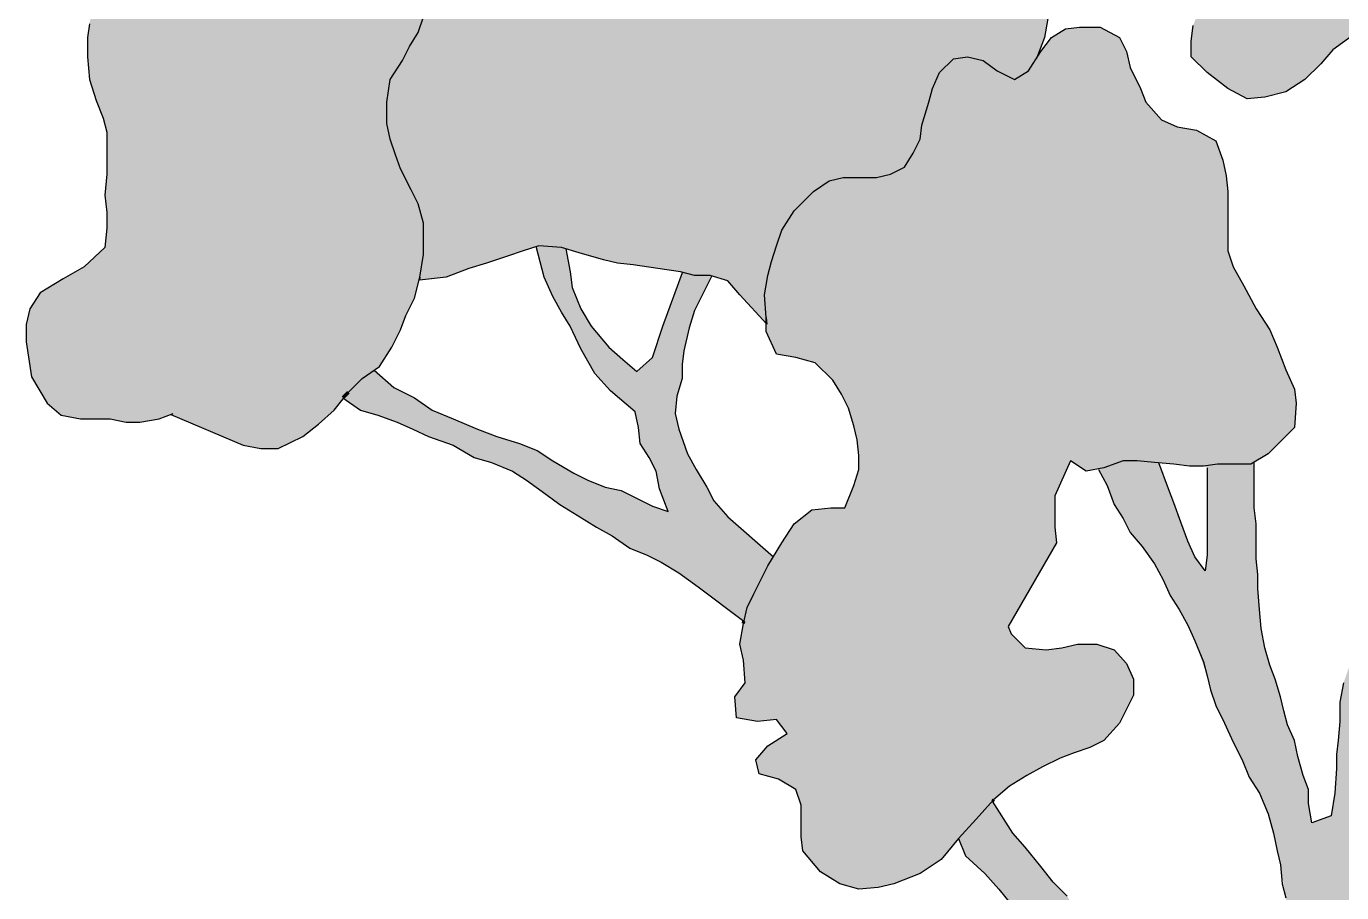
# Model space of a CAD drawing. Header units: millimetres. Extents: x 0 to 59350, y 0 to 29700.
# Drawn here: x 12116 to 13505, y 23483 to 24399 of the extents above; entities that cross this region are included whole.
import ezdxf

# ---------------------------------------------------------------- set-up
doc = ezdxf.new("R2010")
doc.units = ezdxf.units.MM
doc.linetypes.add('PUNKT2_S9', pattern=[1, 0, -1])
doc.layers.add('Standard', color=7, linetype='Continuous', lineweight=25)

msp = doc.modelspace()

# ---------------------------------------------------------------- hatches: boundary and pattern name
at = {"layer": 'Standard', "linetype": 'PUNKT2_S9', "lineweight": -3}
for color, points in [(96, [(13778.8, 24728.4), (13762.1, 24728.4), (13743.7, 24724.7), (13728.9, 24711.7), (13714.2, 24698.8), (13699.4, 24678.5), (13675.4, 24654.5), (13653.1, 24645.2), (13601.4, 24650.8), (13575.5, 24660), (13557.1, 24672.9), (13533, 24676.6), (13516.4, 24676.6), (13501.6, 24672.9), (13477.6, 24650.8), (13466.5, 24628.6), (13459.1, 24610.1), (13453.6, 24588), (13448, 24565.8), (13438.8, 24541.7), (13424, 24547.3), (13403.7, 24558.4), (13383.4, 24569.5), (13368.6, 24567.6), (13350.1, 24547.3), (13340.9, 24528.8), (13337.2, 24508.4), (13339, 24488.2), (13350.1, 24473.3), (13359.3, 24453.1), (13359.3, 24436.4), (13355.6, 24418), (13348.3, 24399.4), (13346.4, 24382.9), (13346.4, 24366.1), (13363.1, 24349.6), (13385.2, 24332.9), (13405.5, 24321.8), (13424, 24323.7), (13446.2, 24329.2), (13466.5, 24342.2), (13483.1, 24358.8), (13496.1, 24373.6), (13522.8, 24393.1), (13581.1, 24371.8), (13595.9, 24368), (13614.3, 24353.3), (13632.8, 24336.7), (13649.4, 24314.5), (13660.6, 24295.9), (13671.6, 24272), (13675.4, 24249.8), (13675.4, 24220.2), (13679, 24200), (13684.5, 24181.4), (13703, 24166.7), (13717.8, 24161.2), (13734.5, 24153.7), (13756.6, 24138.9), (13769.6, 24122.4), (13784.4, 24103.8), (13797.2, 24087.2), (13806.5, 24072.4), (13817.6, 24050.2), (13825, 24026.2), (13837.9, 24011.4), (13849, 23994.8), (13860.1, 23976.3), (13878.6, 23959.7), (13893.4, 23948.5), (13917.4, 23939.4), (13937.7, 23930.1), (13956.2, 23928.3), (13983.9, 23932), (14004.2, 23933.8), (14024.6, 23935.7), (14039.3, 23937.5), (14054.1, 23939.4), (14080, 23946.7), (14102.2, 23952.2), (14126.2, 23959.7), (14146.5, 23967.1), (14165, 23991.1), (14176.1, 24013.3), (14176.1, 24029.9), (14170.5, 24044.7), (14148.4, 24066.9), (14131.7, 24077.9), (14115.1, 24094.6), (14104, 24109.3), (14105.9, 24140.8), (14109.5, 24155.5), (14117, 24170.4), (14126.2, 24186.9), (14148.4, 24211), (14174.2, 24235.1), (14196.5, 24244.3), (14222.3, 24249.8), (14242.6, 24262.7), (14251.9, 24277.5), (14255.6, 24303.4), (14250, 24320), (14235.2, 24332.9), (14216.8, 24349.6), (14213, 24368), (14213, 24384.7), (14216.8, 24404.9), (14222.3, 24425.3), (14227.8, 24445.7), (14235.2, 24467.8), (14242.6, 24491.9), (14251.9, 24517.7), (14262.9, 24547.3), (14283.2, 24582.4), (14294.4, 24600.9), (14307.3, 24617.6), (14329.5, 24632.3), (14353.5, 24639.7), (14372, 24647.2), (14392.3, 24661.9), (14386.7, 24676.6), (14373.8, 24695.1), (14355.3, 24711.7), (14342.4, 24733.9), (14335, 24754.3), (14329.5, 24774.5), (14317.8, 24809.8), (14319.8, 24812.4), (14318.3, 24828.2), (14316.5, 24846.6), (14314.7, 24863.3), (14312.8, 24878.1), (14307.3, 24904), (14296.2, 24924.2), (14275.9, 24953.8), (14259.2, 24959.3), (14242.6, 24955.6), (14218.6, 24942.8), (14200.1, 24926), (14181.7, 24907.7), (14163.2, 24892.9), (14146.5, 24874.4), (14126.2, 24852.1), (14102.2, 24828.2), (14078.2, 24830.1), (14059.7, 24839.3), (14030.1, 24848.4), (14015.3, 24844.8), (14000.5, 24826.4), (13983.9, 24804.1), (13963.6, 24780.1), (13946.9, 24763.5), (13926.6, 24756.2), (13906.3, 24756.2), (13886, 24758), (13854.6, 24769), (13830.5, 24776.4), (13815.8, 24765.4), (13799.1, 24743.1)]), (7, [(12555.5, 24491.9), (12553.7, 24471.5), (12548.1, 24454.9), (12531.5, 24438.2), (12487.5, 24441.5), (12500.1, 24429), (12520.4, 24418), (12535.2, 24408.7), (12529.7, 24392.1), (12520.4, 24377.3), (12513, 24362.5), (12500.1, 24342.2), (12496.4, 24318.2), (12496.4, 24295.9), (12500.1, 24279.4), (12505.6, 24262.7), (12511.1, 24247.9), (12522.3, 24225.7), (12529.7, 24211), (12535.2, 24190.6), (12535.2, 24157.4), (12531, 24130.3), (12559.2, 24133.4), (12583.3, 24142.6), (12601.7, 24148.1), (12623.9, 24155.5), (12640.5, 24161.2), (12657.2, 24166.7), (12681.1, 24164.8), (12699.6, 24159.2), (12725.5, 24151.8), (12740.3, 24148.1), (12756.9, 24146.3), (12782.8, 24142.6), (12806.8, 24138.9), (12821.6, 24135.2), (12838.2, 24135.2), (12856.7, 24129.7), (12869.6, 24114.9), (12897.4, 24084.4), (12897.4, 24090.9), (12895.6, 24114.9), (12899.2, 24135.2), (12902.9, 24150), (12908.4, 24166.7), (12914, 24183.2), (12926.9, 24203.6), (12947.3, 24223.9), (12963.9, 24235.1), (12978.6, 24238.7), (13013.8, 24238.7), (13028.6, 24242.4), (13043.4, 24249.8), (13052.6, 24264.5), (13060, 24279.4), (13061.8, 24294.1), (13069.2, 24318.2), (13072.9, 24332.9), (13080.3, 24349.6), (13095.1, 24364.3), (13109.9, 24366.1), (13126.5, 24362.5), (13141.3, 24351.4), (13159.8, 24342.2), (13174.6, 24351.4), (13183, 24364.6), (13191.2, 24386.6), (13194.9, 24406.9), (13194.9, 24425.3), (13193.1, 24443.8), (13191.2, 24464.1), (13178.3, 24482.6), (13159.8, 24495.6), (13139.5, 24515.9), (13121, 24536.2), (13109.9, 24556.5), (13098.8, 24575), (13074.8, 24591.6), (13060, 24599), (13036, 24606.4), (13008.2, 24615.7), (12999, 24632.3), (12989.8, 24647.2), (12976.8, 24661.9), (12967.6, 24680.3), (12956.5, 24695.1), (12938, 24708), (12924.7, 24716.9), (12915.9, 24719.2), (12901.1, 24722.9), (12849.6, 24728.4), (12840.1, 24726.6), (12812.4, 24722.9), (12795.7, 24724.7), (12781, 24730.2), (12756.9, 24745), (12742.2, 24752.5), (12727.4, 24758), (12705.2, 24763.5), (12681.1, 24758), (12662.7, 24737.6), (12651.6, 24719.2), (12646, 24704.3), (12633.2, 24678.5), (12614.6, 24649), (12596.2, 24637.8), (12574, 24624.9), (12555.5, 24604.6), (12546.3, 24586.1), (12544.4, 24560.2), (12550, 24539.9), (12555.5, 24515.9)]), (96, [(12496.4, 24295.9), (12496.4, 24318.2), (12500.1, 24342.2), (12513, 24362.5), (12520.4, 24377.3), (12529.7, 24392.1), (12535.2, 24408.7), (12520.4, 24418), (12500.1, 24429), (12485.3, 24443.8), (12489, 24458.6), (12489, 24473.3), (12487.1, 24490), (12465, 24501.1), (12444.7, 24508.4), (12429.9, 24545.5), (12418.8, 24563.9), (12407.7, 24582.4), (12391.1, 24600.9), (12368.9, 24615.7), (12352.2, 24621.2), (12335.6, 24626.7), (12300.5, 24626.7), (12274.6, 24623.1), (12245.1, 24615.7), (12219.2, 24606.4), (12202.6, 24599), (12211.8, 24565.8), (12221.1, 24541.7), (12221.1, 24521.4), (12213.6, 24486.3), (12206.3, 24462.3), (12195.2, 24442), (12187.8, 24421.7), (12182.3, 24401.3), (12180.4, 24386.6), (12180.4, 24366.1), (12182.3, 24342.2), (12189.6, 24320), (12197, 24301.6), (12200.7, 24286.7), (12200.7, 24242.4), (12198.8, 24220.2), (12200.7, 24201.8), (12200.7, 24185.1), (12198.8, 24164.8), (12176.7, 24144.4), (12154.5, 24131.6), (12130.5, 24116.7), (12119.4, 24100.1), (12115.7, 24083.5), (12115.7, 24065), (12121.3, 24028.1), (12137.9, 24000.3), (12152.7, 23987.4), (12173, 23983.7), (12204.4, 23983.7), (12221.1, 23980), (12235.8, 23980), (12256.2, 23983.7), (12268.3, 23988.3), (12344.9, 23956), (12363.3, 23952.2), (12381.8, 23952.2), (12407.7, 23965.2), (12424.3, 23978.2), (12440.9, 23993), (12455.7, 24011.4), (12470.5, 24026.2), (12489, 24039.1), (12501.9, 24059.5), (12511.1, 24077.9), (12516.7, 24092.8), (12525.9, 24111.2), (12531.5, 24133.4), (12535.2, 24157.4), (12535.2, 24190.6), (12529.7, 24211), (12522.3, 24225.7), (12511.1, 24247.9), (12505.6, 24262.7), (12500.1, 24279.4)]), (96, [(13298.4, 24318.2), (13292.8, 24332.9), (13281.7, 24355.1), (13278, 24371.8), (13270.6, 24386.6), (13250.3, 24397.6), (13228.2, 24397.6), (13213.4, 24395.7), (13198.6, 24386.6), (13187.5, 24371.8), (13174.6, 24351.4), (13159.8, 24342.2), (13141.3, 24351.4), (13126.5, 24362.5), (13109.9, 24366.1), (13095.1, 24364.3), (13080.3, 24349.6), (13072.9, 24332.9), (13069.2, 24318.2), (13061.8, 24294.1), (13060, 24279.4), (13052.6, 24264.5), (13043.4, 24249.8), (13028.6, 24242.4), (13013.8, 24238.7), (12978.6, 24238.7), (12963.9, 24235.1), (12947.3, 24223.9), (12926.9, 24203.6), (12914, 24183.2), (12908.4, 24166.7), (12902.9, 24150), (12899.2, 24135.2), (12895.6, 24114.9), (12897.4, 24090.9), (12897.4, 24076.1), (12908.4, 24052.1), (12928.8, 24048.4), (12949.1, 24042.8), (12967.6, 24024.4), (12976.8, 24009.6), (12984.2, 23994.8), (12989.8, 23976.3), (12993.4, 23961.5), (12995.3, 23944.9), (12995.3, 23930.1), (12989.8, 23913.4), (12980.5, 23889.5), (12965.8, 23889.5), (12945.4, 23887.6), (12926.9, 23872.8), (12914, 23852.5), (12899.2, 23828.5), (12884.4, 23798.9), (12877.1, 23784.2), (12873.3, 23767.5), (12869.6, 23745.4), (12873.3, 23728.7), (12875.2, 23704.6), (12864.1, 23689.9), (12866, 23667.7), (12888.1, 23664), (12908.4, 23665.8), (12919.5, 23651.1), (12899.2, 23638.1), (12886.3, 23623.3), (12890, 23608.6), (12910.3, 23603), (12928.8, 23591.9), (12934.3, 23575.4), (12934.3, 23542.1), (12936.2, 23527.3), (12954.7, 23505.1), (12975, 23492.2), (12995.3, 23486.6), (13015.6, 23488.5), (13032.2, 23492.2), (13060, 23503.3), (13082.1, 23518), (13100.6, 23540.2), (13119.2, 23560.5), (13137.6, 23580.9), (13154.3, 23595.6), (13172.7, 23606.8), (13189.4, 23616), (13207.8, 23625.2), (13222.6, 23630.7), (13239.2, 23636.4), (13254, 23643.7), (13270.6, 23662.1), (13285.4, 23691.7), (13285.4, 23708.4), (13278, 23725), (13265.1, 23739.7), (13246.6, 23745.4), (13226.3, 23745.4), (13209.7, 23741.6), (13193.1, 23739.7), (13170.8, 23741.6), (13156.1, 23756.4), (13152.8, 23764.3), (13204.1, 23852.5), (13202.2, 23869.1), (13202.2, 23902.4), (13218.9, 23939.4), (13235.5, 23928.3), (13254, 23932), (13274.3, 23939.4), (13289.1, 23939.4), (13307.6, 23937.5), (13327.9, 23935.7), (13344.5, 23933.8), (13359.3, 23933.8), (13374.1, 23935.7), (13409.2, 23935.7), (13427.7, 23946.7), (13455.4, 23974.5), (13457.3, 24000.3), (13455.4, 24015.1), (13446.2, 24035.4), (13437, 24059.5), (13429.5, 24077.9), (13414.8, 24100.1), (13401.8, 24124.1), (13390.7, 24144.4), (13385.2, 24161.2), (13385.2, 24223.9), (13383.4, 24240.6), (13379.6, 24257.1), (13372.3, 24277.5), (13351.9, 24288.6), (13331.6, 24292.2), (13315, 24299.6)]), (59, [(12727.4, 23911.6), (12708.9, 23918.9), (12694.1, 23926.4), (12672, 23939.4), (12655.3, 23950.4), (12636.8, 23957.8), (12612.8, 23965.2), (12592.5, 23972.6), (12566.6, 23983.7), (12544.4, 23993), (12525.9, 24005.9), (12503.8, 24016.9), (12483.1, 24035), (12470.5, 24026.2), (12455.7, 24011.4), (12450.9, 24005.4), (12468.7, 23993), (12487.1, 23987.4), (12507.5, 23980), (12524.1, 23972.6), (12540.7, 23965.2), (12566.6, 23956), (12588.8, 23943), (12607.2, 23937.5), (12629.4, 23928.3), (12644.2, 23918.9), (12664.5, 23904.2), (12679.3, 23893.2), (12697.8, 23882), (12718.1, 23869.1), (12734.7, 23859.9), (12753.2, 23846.9), (12771.7, 23839.5), (12786.5, 23832.2), (12805, 23821.1), (12825.3, 23806.3), (12873.8, 23769.8), (12877.1, 23784.2), (12884.4, 23798.9), (12899.2, 23828.5), (12905, 23837.9), (12856.7, 23880.2), (12842, 23896.9), (12834.5, 23911.6), (12823.4, 23930.1), (12814.2, 23946.7), (12805, 23972.6), (12801.3, 23989.3), (12803.1, 24007.7), (12808.7, 24026.2), (12808.7, 24041), (12810.5, 24055.7), (12816.1, 24079.8), (12821.6, 24098.3), (12839.8, 24134.7), (12838.2, 24135.2), (12821.6, 24135.2), (12808.9, 24138.4), (12788.3, 24081.6), (12777.3, 24048.4), (12760.6, 24033.6), (12745.9, 24046.5), (12731.1, 24059.5), (12712.6, 24081.6), (12701.5, 24100.1), (12692.3, 24122.4), (12690.4, 24138.9), (12685.5, 24163.5), (12681.1, 24164.8), (12657.2, 24166.7), (12654.5, 24165.8), (12662.7, 24133.4), (12672, 24113), (12681.1, 24096.5), (12690.4, 24081.6), (12701.5, 24057.7), (12716.3, 24031.7), (12732.9, 24013.3), (12758.8, 23991.1), (12762.5, 23974.5), (12764.3, 23957.8), (12773.6, 23943), (12781, 23928.3), (12784.6, 23909.8), (12793.9, 23885.8), (12777.3, 23891.3), (12762.5, 23898.7), (12744, 23907.9)]), (59, [(13400, 23218.6), (13394.4, 23192.9), (13392.6, 23176.1), (13385.2, 23146.6), (13376, 23161.4), (13361.2, 23203.9), (13353.8, 23222.4), (13346.4, 23240.9), (13331.6, 23272.3), (13318.7, 23312.9), (13305.7, 23346.2), (13296.5, 23364.7), (13285.4, 23379.5), (13278, 23394.2), (13263.3, 23409), (13246.6, 23429.4), (13233.7, 23449.7), (13215.2, 23479.2), (13200.4, 23494), (13187.5, 23510.6), (13170.8, 23531), (13157.9, 23545.8), (13136.4, 23579.6), (13119.2, 23560.5), (13100.6, 23540.2), (13108, 23521.7), (13128.3, 23503.3), (13143.1, 23486.6), (13159.8, 23466.2), (13169, 23451.5), (13172.7, 23433.1), (13181.9, 23418.3), (13191.2, 23394.2), (13200.4, 23375.8), (13207.8, 23359.1), (13215.2, 23342.5), (13222.6, 23325.9), (13228.2, 23307.4), (13237.4, 23287), (13246.6, 23266.8), (13257.7, 23251.9), (13268.8, 23233.5), (13279.9, 23214.9), (13287.3, 23200.2), (13294.7, 23179.8), (13300.2, 23159.6), (13303.9, 23144.7), (13305.7, 23126.3), (13309.4, 23109.6), (13313.1, 23087.5), (13315, 23065.3), (13315, 22701.2), (13316.8, 22684.6), (13318.7, 22669.9), (13318.7, 22655), (13320.5, 22629.2), (13322.4, 22612.6), (13324.2, 22586.7), (13326.1, 22564.6), (13326.1, 22546), (13327.9, 22531.3), (13327.9, 22512.8), (13329.8, 22496.2), (13329.8, 22481.4), (13331.6, 22459.3), (13333.5, 22440.7), (13335.3, 22426), (13335.3, 22409.3), (13339, 22390.9), (13340.9, 22368.7), (13342.7, 22353.9), (13346.4, 22339.1), (13350.1, 22318.7), (13351.9, 22298.5), (13355.6, 22278.1), (13355.6, 22270.9), (13426.7, 22183.5), (13454.5, 22183.5), (13477.4, 22307.3), (13494.6, 22183.5), (13496.1, 22183.5), (13496.1, 22183.9), (13494.2, 22200.5), (13492.4, 22217.2), (13492.4, 22359.4), (13490.6, 22377.9), (13486.9, 22400.1), (13485, 22416.7), (13485, 22535), (13483.1, 22553.4), (13481.3, 22570.1), (13479.4, 22590.4), (13477.6, 22607.1), (13475.8, 22621.8), (13475.8, 22638.5), (13473.9, 22655), (13470.2, 22669.9), (13468.4, 22684.6), (13466.5, 22699.4), (13462.8, 22717.9), (13459.1, 22738.3), (13457.3, 22758.5), (13457.3, 22825.1), (13461, 22839.9), (13462.8, 22856.5), (13462.8, 22897.2), (13461, 22917.5), (13461, 22950.8), (13464.6, 22967.4), (13466.5, 22985.9), (13468.4, 23000.6), (13470.2, 23017.3), (13472.1, 23032), (13475.8, 23046.9), (13477.6, 23063.4), (13481.3, 23081.9), (13485, 23102.2), (13488.7, 23119), (13494.2, 23137.4), (13496.1, 23154.1), (13503.5, 23176.1), (13505.3, 23191), (13512.7, 23213.1), (13520.1, 23231.7), (13523.8, 23246.4), (13527.5, 23263.1), (13531.2, 23277.8), (13534.9, 23296.3), (13540.4, 23314.8), (13544.1, 23331.4), (13546, 23349.9), (13547.8, 23364.7), (13553.3, 23381.3), (13555.2, 23396), (13555.2, 23410.9), (13557.1, 23427.5), (13558.9, 23449.7), (13560.8, 23468.2), (13560.8, 23505.1), (13562.6, 23519.9), (13564.5, 23534.6), (13564.5, 23555), (13566.3, 23575.4), (13570, 23591.9), (13573.7, 23606.8), (13577.4, 23627), (13581.1, 23641.9), (13586.6, 23660.3), (13590.3, 23677), (13594, 23695.4), (13597.7, 23714), (13603.2, 23730.5), (13608.8, 23745.4), (13614.3, 23760.1), (13619.9, 23778.5), (13625.4, 23793.4), (13632.8, 23808.1), (13638.4, 23824.8), (13643.9, 23839.5), (13653.1, 23854.4), (13662.4, 23869.1), (13679, 23893.2), (13691.9, 23911.6), (13706.7, 23926.4), (13721.5, 23943), (13734.5, 23961.5), (13745.6, 23978.2), (13762.1, 23994.8), (13776.9, 24013.3), (13814.9, 24055.7), (13806.5, 24072.4), (13797.2, 24087.2), (13788.4, 24098.6), (13751.1, 24057.7), (13736.3, 24039.1), (13723.3, 24022.6), (13708.6, 24031.7), (13732.6, 24151.8), (13655, 24092.8), (13651.3, 24076.1), (13649.4, 24057.7), (13645.8, 24039.1), (13643.9, 24020.6), (13642.1, 24004), (13634.7, 23985.5), (13629.1, 23967.1), (13621.7, 23952.2), (13612.5, 23933.8), (13597.7, 23909.8), (13590.3, 23893.2), (13579.2, 23872.8), (13562.6, 23845), (13555.2, 23830.3), (13544.1, 23811.9), (13534.9, 23789.7), (13529.3, 23774.8), (13520.1, 23747.2), (13514.5, 23725), (13507.2, 23704.6), (13503.5, 23684.4), (13503.5, 23664), (13501.6, 23643.7), (13499.7, 23628.9), (13499.7, 23614.1), (13497.9, 23588.2), (13494.2, 23564.2), (13473.9, 23556.8), (13470.2, 23577.2), (13470.2, 23591.9), (13464.6, 23606.8), (13459.1, 23627), (13455.4, 23643.7), (13448, 23660.3), (13444.3, 23675.2), (13440.6, 23689.9), (13435.1, 23708.4), (13429.5, 23723.2), (13424, 23741.6), (13420.3, 23762), (13418.5, 23782.3), (13416.7, 23804.4), (13416.7, 23819.3), (13414.8, 23835.9), (13414.8, 23872.8), (13412.9, 23889.5), (13412.9, 23937.9), (13409.2, 23935.7), (13374.1, 23935.7), (13359.3, 23933.8), (13363.1, 23932), (13363.1, 23839.5), (13361.2, 23823), (13350.1, 23837.7), (13342.7, 23854.4), (13335.3, 23874.6), (13327.9, 23895), (13322.4, 23909.8), (13312.1, 23937.1), (13307.6, 23937.5), (13289.1, 23939.4), (13274.3, 23939.4), (13254, 23932), (13246.9, 23930.6), (13248.5, 23930.1), (13257.7, 23913.4), (13265.1, 23893.2), (13274.3, 23878.3), (13281.7, 23863.6), (13294.7, 23848.7), (13307.6, 23830.3), (13324.2, 23797.1), (13342.7, 23765.6), (13350.1, 23749.1), (13363.1, 23712.1), (13372.3, 23680.7), (13381.5, 23662.1), (13400, 23623.3), (13407.4, 23605), (13418.5, 23588.2), (13427.7, 23566.1), (13433.3, 23545.8), (13440.6, 23512.5), (13446.2, 23477.4), (13449.9, 23453.4), (13449.9, 23386.8), (13446.2, 23368.4), (13442.5, 23353.5), (13437, 23335.1), (13431.4, 23318.4), (13422.2, 23294.5), (13416.7, 23277.8), (13409.2, 23253.7), (13403.7, 23237.2)])]:
    msp.add_hatch(color=color, dxfattribs=at).paths.add_polyline_path(points)

# ---------------------------------------------------------------- linework, layer by layer
at = {"layer": 'Standard', "color": 7, "linetype": 'Continuous', "lineweight": -3}
for p, q in [((12529.7, 24392.1), (12535.2, 24408.7)), ((13194.9, 24406.9), (13191.2, 24386.6)), ((12182.3, 24401.3), (12180.4, 24386.6)), ((12520.4, 24377.3), (12529.7, 24392.1)), ((13198.6, 24386.6), (13213.4, 24395.7)), ((13213.4, 24395.7), (13228.2, 24397.6)), ((13228.2, 24397.6), (13250.3, 24397.6)), ((13250.3, 24397.6), (13270.6, 24386.6)), ((13346.4, 24382.9), (13348.3, 24399.4)), ((13516.4, 24388.4), (13496.1, 24373.6)), ((12180.4, 24386.6), (12180.4, 24366.1)), ((12513, 24362.5), (12520.4, 24377.3)), ((13191.2, 24386.6), (13183, 24364.6)), ((13187.5, 24371.8), (13198.6, 24386.6)), ((13270.6, 24386.6), (13278, 24371.8)), ((13346.4, 24366.1), (13346.4, 24382.9)), ((12180.4, 24366.1), (12182.3, 24342.2)), ((12500.1, 24342.2), (12513, 24362.5)), ((13080.3, 24349.6), (13095.1, 24364.3)), ((13095.1, 24364.3), (13109.9, 24366.1)), ((13109.9, 24366.1), (13126.5, 24362.5)), ((13126.5, 24362.5), (13141.3, 24351.4)), ((13174.6, 24351.4), (13187.5, 24371.8)), ((13278, 24371.8), (13281.7, 24355.1)), ((13363.1, 24349.6), (13346.4, 24366.1)), ((13496.1, 24373.6), (13483.1, 24358.8)), ((13072.9, 24332.9), (13080.3, 24349.6)), ((13141.3, 24351.4), (13159.8, 24342.2)), ((13159.8, 24342.2), (13174.6, 24351.4)), ((13281.7, 24355.1), (13292.8, 24332.9)), ((13385.2, 24332.9), (13363.1, 24349.6)), ((13483.1, 24358.8), (13466.5, 24342.2)), ((12182.3, 24342.2), (12189.6, 24320)), ((12496.4, 24318.2), (12500.1, 24342.2)), ((13069.2, 24318.2), (13072.9, 24332.9)), ((13292.8, 24332.9), (13298.4, 24318.2)), ((13405.5, 24321.8), (13385.2, 24332.9)), ((13466.5, 24342.2), (13446.2, 24329.2)), ((12189.6, 24320), (12197, 24301.6)), ((12496.4, 24295.9), (12496.4, 24318.2)), ((13061.8, 24294.1), (13069.2, 24318.2)), ((13298.4, 24318.2), (13315, 24299.6)), ((13424, 24323.7), (13405.5, 24321.8)), ((13446.2, 24329.2), (13424, 24323.7)), ((12197, 24301.6), (12200.7, 24286.7)), ((12500.1, 24279.4), (12496.4, 24295.9)), ((13060, 24279.4), (13061.8, 24294.1)), ((13315, 24299.6), (13331.6, 24292.2)), ((13331.6, 24292.2), (13351.9, 24288.6)), ((12200.7, 24286.7), (12200.7, 24266.5)), ((12505.6, 24262.7), (12500.1, 24279.4)), ((13052.6, 24264.5), (13060, 24279.4)), ((13351.9, 24288.6), (13372.3, 24277.5)), ((13372.3, 24277.5), (13379.6, 24257.1)), ((12200.7, 24266.5), (12200.7, 24242.4)), ((12511.1, 24247.9), (12505.6, 24262.7)), ((13043.4, 24249.8), (13052.6, 24264.5)), ((13028.6, 24242.4), (13043.4, 24249.8)), ((13379.6, 24257.1), (13383.4, 24240.6)), ((12200.7, 24242.4), (12198.8, 24220.2)), ((12522.3, 24225.7), (12511.1, 24247.9)), ((12947.3, 24223.9), (12963.9, 24235.1)), ((12963.9, 24235.1), (12978.6, 24238.7)), ((12978.6, 24238.7), (12999, 24238.7)), ((12999, 24238.7), (13013.8, 24238.7)), ((13013.8, 24238.7), (13028.6, 24242.4)), ((13383.4, 24240.6), (13385.2, 24223.9)), ((12529.7, 24211), (12522.3, 24225.7)), ((12926.9, 24203.6), (12947.3, 24223.9)), ((13385.2, 24223.9), (13385.2, 24205.5)), ((12198.8, 24220.2), (12200.7, 24201.8)), ((12535.2, 24190.6), (12529.7, 24211)), ((12200.7, 24201.8), (12200.7, 24185.1)), ((12914, 24183.2), (12926.9, 24203.6)), ((13385.2, 24205.5), (13385.2, 24183.2)), ((12200.7, 24185.1), (12198.8, 24164.8)), ((12535.2, 24175.9), (12535.2, 24190.6)), ((12908.4, 24166.7), (12914, 24183.2)), ((13385.2, 24183.2), (13385.2, 24161.2)), ((12535.2, 24157.4), (12535.2, 24175.9)), ((12657.2, 24166.7), (12640.5, 24161.2)), ((12662.7, 24133.4), (12654.5, 24165.8)), ((12681.1, 24164.8), (12657.2, 24166.7)), ((12902.9, 24150), (12908.4, 24166.7)), ((12198.8, 24164.8), (12176.7, 24144.4)), ((12531.5, 24133.4), (12535.2, 24157.4)), ((12623.9, 24155.5), (12601.7, 24148.1)), ((12640.5, 24161.2), (12623.9, 24155.5)), ((12699.6, 24159.2), (12681.1, 24164.8)), ((12685.5, 24163.5), (12690.4, 24138.9)), ((12725.5, 24151.8), (12699.6, 24159.2)), ((12740.3, 24148.1), (12725.5, 24151.8)), ((13385.2, 24161.2), (13390.7, 24144.4)), ((12176.7, 24144.4), (12154.5, 24131.6)), ((12583.3, 24142.6), (12559.2, 24133.4)), ((12601.7, 24148.1), (12583.3, 24142.6)), ((12690.4, 24138.9), (12692.3, 24122.4)), ((12756.9, 24146.3), (12740.3, 24148.1)), ((12782.8, 24142.6), (12756.9, 24146.3)), ((12806.8, 24138.9), (12782.8, 24142.6)), ((12788.3, 24081.6), (12808.9, 24138.4)), ((12821.6, 24135.2), (12806.8, 24138.9)), ((12899.2, 24135.2), (12902.9, 24150)), ((13390.7, 24144.4), (13401.8, 24124.1)), ((12154.5, 24131.6), (12130.5, 24116.7)), ((12525.9, 24111.2), (12531.5, 24133.4)), ((12559.2, 24133.4), (12531, 24130.3)), ((12672, 24113), (12662.7, 24133.4)), ((12838.2, 24135.2), (12821.6, 24135.2)), ((12839.8, 24134.7), (12821.6, 24098.3)), ((12856.7, 24129.7), (12838.2, 24135.2)), ((12869.6, 24114.9), (12856.7, 24129.7)), ((12895.6, 24114.9), (12899.2, 24135.2)), ((13401.8, 24124.1), (13414.8, 24100.1)), ((12130.5, 24116.7), (12119.4, 24100.1)), ((12516.7, 24092.8), (12525.9, 24111.2)), ((12681.1, 24096.5), (12672, 24113)), ((12692.3, 24122.4), (12701.5, 24100.1)), ((12897.9, 24083.8), (12869.6, 24114.9)), ((12897.4, 24090.9), (12895.6, 24114.9)), ((12119.4, 24100.1), (12115.7, 24083.5)), ((12690.4, 24081.6), (12681.1, 24096.5)), ((12701.5, 24100.1), (12712.6, 24081.6)), ((12821.6, 24098.3), (12816.1, 24079.8)), ((13414.8, 24100.1), (13429.5, 24077.9)), ((12115.7, 24083.5), (12115.7, 24065)), ((12511.1, 24077.9), (12516.7, 24092.8)), ((12897.4, 24076.1), (12897.4, 24090.9)), ((12501.9, 24059.5), (12511.1, 24077.9)), ((12701.5, 24057.7), (12690.4, 24081.6)), ((12712.6, 24081.6), (12731.1, 24059.5)), ((12777.3, 24048.4), (12788.3, 24081.6)), ((12816.1, 24079.8), (12810.5, 24055.7)), ((12908.4, 24052.1), (12897.4, 24076.1)), ((13429.5, 24077.9), (13437, 24059.5)), ((12115.7, 24065), (12121.3, 24028.1)), ((12489, 24039.1), (12501.9, 24059.5)), ((12716.3, 24031.7), (12701.5, 24057.7)), ((12731.1, 24059.5), (12745.9, 24046.5)), ((12810.5, 24055.7), (12808.7, 24041)), ((13437, 24059.5), (13446.2, 24035.4)), ((12745.9, 24046.5), (12760.6, 24033.6)), ((12760.6, 24033.6), (12777.3, 24048.4)), ((12808.7, 24041), (12808.7, 24026.2)), ((12928.8, 24048.4), (12908.4, 24052.1)), ((12949.1, 24042.8), (12928.8, 24048.4)), ((12967.6, 24024.4), (12949.1, 24042.8)), ((12121.3, 24028.1), (12137.9, 24000.3)), ((12470.5, 24026.2), (12489, 24039.1)), ((12483.1, 24035), (12503.8, 24016.9)), ((12732.9, 24013.3), (12716.3, 24031.7)), ((13446.2, 24035.4), (13455.4, 24015.1)), ((12455.7, 24011.4), (12470.5, 24026.2)), ((12503.8, 24016.9), (12525.9, 24005.9)), ((12758.8, 23991.1), (12732.9, 24013.3)), ((12808.7, 24026.2), (12803.1, 24007.7)), ((12976.8, 24009.6), (12967.6, 24024.4)), ((13455.4, 24015.1), (13457.3, 24000.3)), ((12137.9, 24000.3), (12152.7, 23987.4)), ((12440.9, 23993), (12455.7, 24011.4)), ((12450.2, 24005.9), (12468.7, 23993)), ((12525.9, 24005.9), (12544.4, 23993)), ((12803.1, 24007.7), (12801.3, 23989.3)), ((12984.2, 23994.8), (12976.8, 24009.6)), ((13457.3, 24000.3), (13455.4, 23974.5)), ((12152.7, 23987.4), (12173, 23983.7)), ((12256.2, 23983.7), (12271, 23989.3)), ((12268.3, 23988.3), (12344.9, 23956)), ((12424.3, 23978.2), (12440.9, 23993)), ((12468.7, 23993), (12487.1, 23987.4)), ((12487.1, 23987.4), (12507.5, 23980)), ((12544.4, 23993), (12566.6, 23983.7)), ((12762.5, 23974.5), (12758.8, 23991.1)), ((12801.3, 23989.3), (12805, 23972.6)), ((12989.8, 23976.3), (12984.2, 23994.8)), ((12173, 23983.7), (12187.8, 23983.7)), ((12187.8, 23983.7), (12204.4, 23983.7)), ((12204.4, 23983.7), (12221.1, 23980)), ((12221.1, 23980), (12235.8, 23980)), ((12235.8, 23980), (12256.2, 23983.7)), ((12407.7, 23965.2), (12424.3, 23978.2)), ((12507.5, 23980), (12524.1, 23972.6)), ((12524.1, 23972.6), (12540.7, 23965.2)), ((12566.6, 23983.7), (12592.5, 23972.6)), ((12592.5, 23972.6), (12612.8, 23965.2)), ((12764.3, 23957.8), (12762.5, 23974.5)), ((12805, 23972.6), (12814.2, 23946.7)), ((12993.4, 23961.5), (12989.8, 23976.3)), ((13455.4, 23974.5), (13427.7, 23946.7)), ((12381.8, 23952.2), (12407.7, 23965.2)), ((12540.7, 23965.2), (12566.6, 23956)), ((12612.8, 23965.2), (12636.8, 23957.8)), ((12636.8, 23957.8), (12655.3, 23950.4)), ((12773.6, 23943), (12764.3, 23957.8)), ((12995.3, 23944.9), (12993.4, 23961.5)), ((12344.9, 23956), (12363.3, 23952.2)), ((12363.3, 23952.2), (12381.8, 23952.2)), ((12566.6, 23956), (12588.8, 23943)), ((12588.8, 23943), (12607.2, 23937.5)), ((12655.3, 23950.4), (12672, 23939.4)), ((12781, 23928.3), (12773.6, 23943)), ((12814.2, 23946.7), (12823.4, 23930.1)), ((12995.3, 23930.1), (12995.3, 23944.9)), ((13427.7, 23946.7), (13409.2, 23935.7)), ((12607.2, 23937.5), (12629.4, 23928.3)), ((12672, 23939.4), (12694.1, 23926.4)), ((12823.4, 23930.1), (12834.5, 23911.6)), ((12989.8, 23913.4), (12995.3, 23930.1)), ((13218.9, 23939.4), (13202.2, 23902.4)), ((13235.5, 23928.3), (13218.9, 23939.4)), ((13254, 23932), (13235.5, 23928.3)), ((13248.5, 23930.1), (13257.7, 23913.4)), ((13274.3, 23939.4), (13254, 23932)), ((13289.1, 23939.4), (13274.3, 23939.4)), ((13307.6, 23937.5), (13289.1, 23939.4)), ((13327.9, 23935.7), (13307.6, 23937.5)), ((13322.4, 23909.8), (13312.1, 23937.1)), ((13344.5, 23933.8), (13327.9, 23935.7)), ((13359.3, 23933.8), (13344.5, 23933.8)), ((13374.1, 23935.7), (13359.3, 23933.8)), ((13363.1, 23932), (13363.1, 23913.4)), ((13388.9, 23935.7), (13374.1, 23935.7)), ((13409.2, 23935.7), (13388.9, 23935.7)), ((13412.9, 23909.8), (13412.9, 23937.9)), ((12629.4, 23928.3), (12644.2, 23918.9)), ((12644.2, 23918.9), (12664.5, 23904.2)), ((12694.1, 23926.4), (12708.9, 23918.9)), ((12708.9, 23918.9), (12727.4, 23911.6)), ((12784.6, 23909.8), (12781, 23928.3)), ((12664.5, 23904.2), (12679.3, 23893.2)), ((12727.4, 23911.6), (12744, 23907.9)), ((12744, 23907.9), (12762.5, 23898.7)), ((12793.9, 23885.8), (12784.6, 23909.8)), ((12834.5, 23911.6), (12842, 23896.9)), ((12980.5, 23889.5), (12989.8, 23913.4)), ((13202.2, 23902.4), (13202.2, 23885.8)), ((13257.7, 23913.4), (13265.1, 23893.2)), ((13327.9, 23895), (13322.4, 23909.8)), ((13363.1, 23913.4), (13363.1, 23896.9)), ((13412.9, 23889.5), (13412.9, 23909.8)), ((12679.3, 23893.2), (12697.8, 23882)), ((12762.5, 23898.7), (12777.3, 23891.3)), ((12777.3, 23891.3), (12793.9, 23885.8)), ((12842, 23896.9), (12856.7, 23880.2)), ((12926.9, 23872.8), (12945.4, 23887.6)), ((12945.4, 23887.6), (12965.8, 23889.5)), ((12965.8, 23889.5), (12980.5, 23889.5)), ((13265.1, 23893.2), (13274.3, 23878.3)), ((13335.3, 23874.6), (13327.9, 23895)), ((13363.1, 23896.9), (13363.1, 23874.6)), ((13414.8, 23872.8), (13412.9, 23889.5)), ((12697.8, 23882), (12718.1, 23869.1)), ((12856.7, 23880.2), (12905, 23837.9)), ((13202.2, 23885.8), (13202.2, 23869.1)), ((13274.3, 23878.3), (13281.7, 23863.6)), ((13342.7, 23854.4), (13335.3, 23874.6)), ((13363.1, 23874.6), (13363.1, 23858.1)), ((12718.1, 23869.1), (12734.7, 23859.9)), ((12734.7, 23859.9), (12753.2, 23846.9)), ((12914, 23852.5), (12926.9, 23872.8)), ((13202.2, 23869.1), (13204.1, 23852.5)), ((13281.7, 23863.6), (13294.7, 23848.7)), ((13414.8, 23854.4), (13414.8, 23872.8)), ((12753.2, 23846.9), (12771.7, 23839.5)), ((12899.2, 23828.5), (12914, 23852.5)), ((13204.1, 23852.5), (13152.8, 23764.3)), ((13294.7, 23848.7), (13307.6, 23830.3)), ((13350.1, 23837.7), (13342.7, 23854.4)), ((13363.1, 23858.1), (13363.1, 23839.5)), ((13414.8, 23835.9), (13414.8, 23854.4)), ((12771.7, 23839.5), (12786.5, 23832.2)), ((12786.5, 23832.2), (12805, 23821.1)), ((13361.2, 23823), (13350.1, 23837.7)), ((13363.1, 23839.5), (13361.2, 23823)), ((13416.7, 23819.3), (13414.8, 23835.9)), ((12805, 23821.1), (12825.3, 23806.3)), ((12884.4, 23798.9), (12899.2, 23828.5)), ((13307.6, 23830.3), (13316.8, 23813.6)), ((13416.7, 23804.4), (13416.7, 23819.3)), ((12825.3, 23806.3), (12873.7, 23769.9)), ((13316.8, 23813.6), (13324.2, 23797.1)), ((13418.5, 23782.3), (13416.7, 23804.4)), ((12877.1, 23784.2), (12884.4, 23798.9)), ((13324.2, 23797.1), (13333.5, 23782.3)), ((12873.3, 23767.5), (12877.1, 23784.2)), ((13333.5, 23782.3), (13342.7, 23765.6)), ((13420.3, 23762), (13418.5, 23782.3)), ((12869.6, 23745.4), (12873.3, 23767.5)), ((13152.8, 23764.3), (13156.1, 23756.4)), ((13342.7, 23765.6), (13350.1, 23749.1)), ((13156.1, 23756.4), (13170.8, 23741.6)), ((13350.1, 23749.1), (13359.3, 23726.8)), ((13424, 23741.6), (13420.3, 23762)), ((12873.3, 23728.7), (12869.6, 23745.4)), ((13170.8, 23741.6), (13193.1, 23739.7)), ((13193.1, 23739.7), (13209.7, 23741.6)), ((13209.7, 23741.6), (13226.3, 23745.4)), ((13226.3, 23745.4), (13246.6, 23745.4)), ((13246.6, 23745.4), (13265.1, 23739.7)), ((13265.1, 23739.7), (13278, 23725)), ((13429.5, 23723.2), (13424, 23741.6)), ((12875.2, 23704.6), (12873.3, 23728.7)), ((13278, 23725), (13285.4, 23708.4)), ((13359.3, 23726.8), (13363.1, 23712.1)), ((13435.1, 23708.4), (13429.5, 23723.2)), ((13285.4, 23708.4), (13285.4, 23691.7)), ((13363.1, 23712.1), (13366.7, 23697.2)), ((13440.6, 23689.9), (13435.1, 23708.4)), ((12864.1, 23689.9), (12875.2, 23704.6)), ((13366.7, 23697.2), (13372.3, 23680.7)), ((13507.2, 23704.6), (13503.5, 23684.4)), ((12866, 23667.7), (12864.1, 23689.9)), ((13285.4, 23691.7), (13270.6, 23662.1)), ((13372.3, 23680.7), (13381.5, 23662.1)), ((13444.3, 23675.2), (13440.6, 23689.9)), ((13503.5, 23684.4), (13503.5, 23664)), ((12888.1, 23664), (12866, 23667.7)), ((12908.4, 23665.8), (12888.1, 23664)), ((12919.5, 23651.1), (12908.4, 23665.8)), ((13448, 23660.3), (13444.3, 23675.2)), ((12899.2, 23638.1), (12919.5, 23651.1)), ((13270.6, 23662.1), (13254, 23643.7)), ((13381.5, 23662.1), (13390.7, 23641.9)), ((13455.4, 23643.7), (13448, 23660.3)), ((13503.5, 23664), (13501.6, 23643.7)), ((12886.3, 23623.3), (12899.2, 23638.1)), ((13254, 23643.7), (13239.2, 23636.4)), ((13390.7, 23641.9), (13400, 23623.3)), ((13459.1, 23627), (13455.4, 23643.7)), ((13501.6, 23643.7), (13499.7, 23628.9)), ((12890, 23608.6), (12886.3, 23623.3)), ((13207.8, 23625.2), (13189.4, 23616)), ((13222.6, 23630.7), (13207.8, 23625.2)), ((13239.2, 23636.4), (13222.6, 23630.7)), ((13400, 23623.3), (13407.4, 23605)), ((13464.6, 23606.8), (13459.1, 23627)), ((13499.7, 23628.9), (13499.7, 23614.1)), ((13189.4, 23616), (13172.7, 23606.8)), ((13499.7, 23614.1), (13497.9, 23588.2)), ((12910.3, 23603), (12890, 23608.6)), ((12928.8, 23591.9), (12910.3, 23603)), ((13154.3, 23595.6), (13137.6, 23580.9)), ((13172.7, 23606.8), (13154.3, 23595.6)), ((13407.4, 23605), (13418.5, 23588.2)), ((13470.2, 23591.9), (13464.6, 23606.8)), ((12934.3, 23575.4), (12928.8, 23591.9)), ((13418.5, 23588.2), (13427.7, 23566.1)), ((13470.2, 23577.2), (13470.2, 23591.9)), ((13497.9, 23588.2), (13494.2, 23564.2)), ((12934.3, 23558.7), (12934.3, 23575.4)), ((13137.6, 23580.9), (13119.2, 23560.5)), ((13157.9, 23545.8), (13136.3, 23579.8)), ((13473.9, 23556.8), (13470.2, 23577.2)), ((12934.3, 23542.1), (12934.3, 23558.7)), ((13119.2, 23560.5), (13100.6, 23540.2)), ((13427.7, 23566.1), (13433.3, 23545.8)), ((13494.2, 23564.2), (13473.9, 23556.8)), ((12936.2, 23527.3), (12934.3, 23542.1)), ((13100.6, 23540.2), (13082.1, 23518)), ((13100.6, 23540.2), (13108, 23521.7)), ((13170.8, 23531), (13157.9, 23545.8)), ((13433.3, 23545.8), (13437, 23527.3)), ((12954.7, 23505.1), (12936.2, 23527.3)), ((13187.5, 23510.6), (13170.8, 23531)), ((13437, 23527.3), (13440.6, 23512.5)), ((13082.1, 23518), (13060, 23503.3)), ((13108, 23521.7), (13128.3, 23503.3)), ((13440.6, 23512.5), (13442.5, 23492.2)), ((12975, 23492.2), (12954.7, 23505.1)), ((13060, 23503.3), (13032.2, 23492.2)), ((13128.3, 23503.3), (13143.1, 23486.6)), ((13200.4, 23494), (13187.5, 23510.6)), ((12995.3, 23486.6), (12975, 23492.2)), ((13015.6, 23488.5), (12995.3, 23486.6)), ((13032.2, 23492.2), (13015.6, 23488.5)), ((13143.1, 23486.6), (13159.8, 23466.2)), ((13215.2, 23479.2), (13200.4, 23494)), ((13442.5, 23492.2), (13446.2, 23477.4))]:
    msp.add_line(p, q, dxfattribs=at)
at = {"layer": 'Standard', "color": 7, "linetype": 'Continuous', "lineweight": 25}
for p, q in [((12531.5, 24133.4), (12531, 24130.3)), ((12531.5, 24133.4), (12531, 24130.3)), ((12897.4, 24090.9), (12897.9, 24083.8))]:
    msp.add_line(p, q, dxfattribs=at)
at = {"layer": 'Standard', "color": 7, "linetype": 'Continuous', "lineweight": 70}
for p, q in [((12455.7, 24011.4), (12450.2, 24005.9)), ((12873.3, 23767.5), (12873.7, 23769.9)), ((13137.6, 23580.9), (13136.3, 23579.8))]:
    msp.add_line(p, q, dxfattribs=at)

doc.saveas('drawing.dxf')
